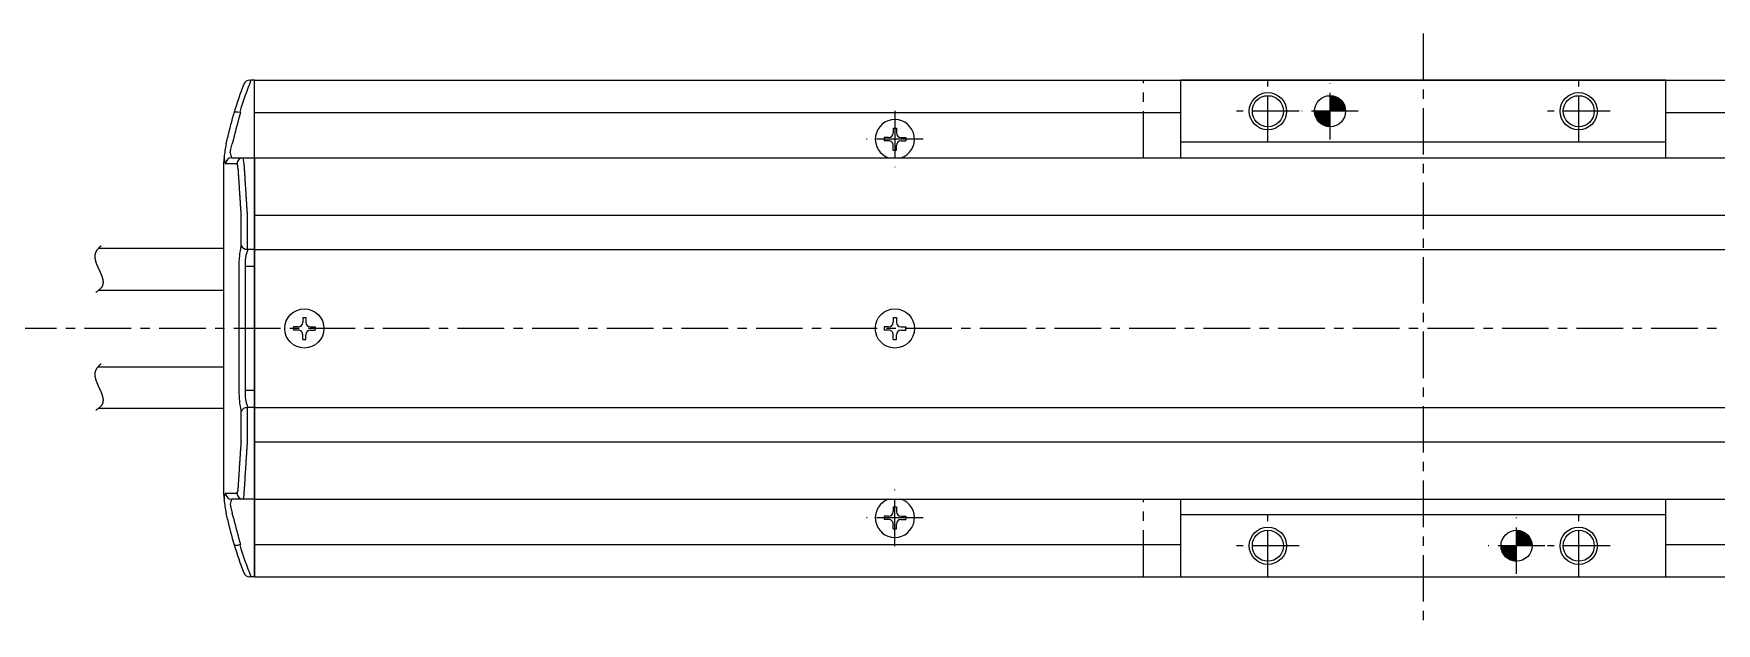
# Model space of a CAD drawing. Extents: x -211 to 603, y 103 to 503.
# Drawn here: x -73.1 to 197.6, y 408.1 to 503.1 of the extents above; entities that cross this region are included whole.
import ezdxf

# ---------------------------------------------------------------- set-up
doc = ezdxf.new("R2010")
doc.units = 0
for name, pattern in [('CENTER', [12, 7.5, -1.5, 1.5, -1.5]), ('CONTINOUS', [0]), ('PHANTOM', [15, 7.5, -1.5, 1.5, -1.5, 1.5, -1.5])]:
    doc.linetypes.add(name, pattern=pattern)
doc.layers.get('0').update_dxf_attribs({"linetype": 'CONTINUOUS'})
doc.layers.add('CENTER', color=1, linetype='CENTER')

# ---------------------------------------------------------------- blocks, each defined once
blk = doc.blocks.new('*X8')
at = {"color": 0, "linetype": 'CONTINOUS'}
for p, q in [((135.44, 493.03), (135.56, 493.15)), ((135.44, 493.12), (135.47, 493.15)), ((135.44, 492.94), (135.64, 493.14)), ((135.44, 492.85), (135.72, 493.13)), ((135.44, 492.76), (135.8, 493.12)), ((135.44, 492.67), (135.88, 493.11)), ((135.44, 492.59), (135.95, 493.1)), ((135.44, 492.5), (136.03, 493.08)), ((135.44, 492.41), (136.1, 493.06)), ((135.44, 492.32), (136.17, 493.04)), ((135.44, 492.23), (136.23, 493.02)), ((135.44, 492.14), (136.3, 493)), ((135.44, 492.05), (136.37, 492.97)), ((135.44, 491.96), (136.43, 492.95)), ((135.44, 491.87), (136.49, 492.92)), ((135.44, 491.78), (136.55, 492.89)), ((135.44, 491.69), (136.61, 492.86)), ((135.44, 491.6), (136.67, 492.83)), ((135.44, 491.51), (136.72, 492.79)), ((135.44, 491.42), (136.78, 492.76)), ((135.44, 491.33), (136.83, 492.73)), ((135.44, 491.24), (136.89, 492.69)), ((135.44, 491.15), (136.94, 492.65)), ((132.94, 490.54), (133.06, 490.65)), ((132.94, 490.62), (132.97, 490.65)), ((132.95, 490.45), (133.15, 490.65)), ((132.96, 490.37), (133.24, 490.65)), ((132.97, 490.29), (133.33, 490.65)), ((132.98, 490.21), (133.42, 490.65)), ((132.99, 490.14), (133.51, 490.65)), ((133.01, 490.07), (133.59, 490.65)), ((133.03, 489.99), (133.68, 490.65)), ((133.05, 489.92), (133.77, 490.65)), ((133.07, 489.86), (133.86, 490.65)), ((133.09, 489.79), (133.95, 490.65)), ((133.12, 489.73), (134.04, 490.65)), ((133.14, 489.66), (134.13, 490.65)), ((133.17, 489.6), (134.22, 490.65)), ((133.2, 489.54), (134.31, 490.65)), ((133.23, 489.48), (134.4, 490.65)), ((133.26, 489.42), (134.49, 490.65)), ((133.3, 489.37), (134.58, 490.65)), ((133.33, 489.31), (134.67, 490.65)), ((133.37, 489.26), (134.76, 490.65)), ((133.4, 489.2), (134.85, 490.65)), ((133.44, 489.15), (134.94, 490.65)), ((133.48, 489.1), (135.03, 490.65)), ((133.52, 489.05), (135.12, 490.65)), ((133.56, 489), (135.2, 490.65)), ((133.6, 488.96), (135.29, 490.65)), ((133.65, 488.91), (135.38, 490.65)), ((133.69, 488.87), (135.44, 490.62)), ((133.74, 488.82), (135.44, 490.53)), ((133.78, 488.78), (135.44, 490.44)), ((133.83, 488.74), (135.44, 490.35)), ((133.88, 488.7), (135.44, 490.26)), ((133.93, 488.66), (135.44, 490.17)), ((133.98, 488.62), (135.44, 490.08)), ((134.03, 488.58), (135.44, 489.99)), ((135.44, 491.06), (136.99, 492.61)), ((135.44, 490.98), (137.04, 492.57)), ((135.44, 490.89), (137.09, 492.53)), ((135.44, 490.8), (137.13, 492.49)), ((135.44, 490.71), (137.18, 492.45)), ((135.47, 490.65), (137.23, 492.4)), ((135.56, 490.65), (137.27, 492.36)), ((135.65, 490.65), (137.31, 492.31)), ((135.74, 490.65), (137.35, 492.26)), ((135.83, 490.65), (137.39, 492.21)), ((135.92, 490.65), (137.43, 492.16)), ((136.01, 490.65), (137.47, 492.11)), ((136.1, 490.65), (137.51, 492.06)), ((136.19, 490.65), (137.54, 492)), ((136.28, 490.65), (137.58, 491.95)), ((136.37, 490.65), (137.61, 491.89)), ((136.46, 490.65), (137.64, 491.83)), ((136.55, 490.65), (137.67, 491.78)), ((136.64, 490.65), (137.7, 491.72)), ((136.73, 490.65), (137.73, 491.65)), ((136.81, 490.65), (137.76, 491.59)), ((136.9, 490.65), (137.78, 491.53)), ((136.99, 490.65), (137.81, 491.46)), ((137.08, 490.65), (137.83, 491.39)), ((137.17, 490.65), (137.85, 491.32)), ((137.26, 490.65), (137.87, 491.25)), ((137.35, 490.65), (137.88, 491.18)), ((137.44, 490.65), (137.9, 491.11)), ((137.53, 490.65), (137.91, 491.03)), ((137.62, 490.65), (137.92, 490.95)), ((137.71, 490.65), (137.93, 490.87)), ((137.8, 490.65), (137.94, 490.79)), ((137.89, 490.65), (137.94, 490.7)), ((134.09, 488.55), (135.44, 489.9)), ((134.14, 488.51), (135.44, 489.81)), ((134.2, 488.48), (135.44, 489.72)), ((134.26, 488.45), (135.44, 489.63)), ((134.31, 488.42), (135.44, 489.54)), ((134.37, 488.39), (135.44, 489.45)), ((134.44, 488.36), (135.44, 489.37)), ((134.5, 488.33), (135.44, 489.28)), ((134.56, 488.31), (135.44, 489.19)), ((134.63, 488.28), (135.44, 489.1)), ((134.7, 488.26), (135.44, 489.01)), ((134.77, 488.24), (135.44, 488.92)), ((134.84, 488.22), (135.44, 488.83)), ((134.91, 488.21), (135.44, 488.74)), ((134.98, 488.19), (135.44, 488.65)), ((135.06, 488.18), (135.44, 488.56)), ((135.14, 488.17), (135.44, 488.47)), ((135.22, 488.16), (135.44, 488.38)), ((135.3, 488.15), (135.44, 488.29)), ((135.39, 488.15), (135.44, 488.2))]:
    blk.add_line(p, q, dxfattribs=at)
blk = doc.blocks.new('*X9')
at = {"color": 0, "linetype": 'CONTINOUS'}
for p, q in [((165.44, 423.04), (165.55, 423.15)), ((165.44, 423.13), (165.47, 423.15)), ((165.44, 422.95), (165.64, 423.14)), ((165.44, 422.86), (165.72, 423.13)), ((165.44, 422.77), (165.8, 423.12)), ((165.44, 422.68), (165.87, 423.11)), ((165.44, 422.59), (165.95, 423.1)), ((165.44, 422.5), (166.02, 423.08)), ((165.44, 422.41), (166.09, 423.06)), ((165.44, 422.32), (166.16, 423.04)), ((165.44, 422.23), (166.23, 423.02)), ((165.44, 422.14), (166.3, 423)), ((165.44, 422.05), (166.36, 422.97)), ((165.44, 421.96), (166.43, 422.95)), ((165.44, 421.87), (166.49, 422.92)), ((165.44, 421.78), (166.55, 422.89)), ((165.44, 421.69), (166.61, 422.86)), ((165.44, 421.6), (166.67, 422.83)), ((165.44, 421.52), (166.72, 422.8)), ((165.44, 421.43), (166.78, 422.76)), ((165.44, 421.34), (166.83, 422.73)), ((165.44, 421.25), (166.89, 422.69)), ((165.44, 421.16), (166.94, 422.65)), ((165.44, 421.07), (166.99, 422.61)), ((165.44, 420.98), (167.04, 422.57)), ((165.44, 420.89), (167.09, 422.53)), ((165.44, 420.8), (167.13, 422.49)), ((165.44, 420.71), (167.18, 422.45)), ((165.47, 420.65), (167.22, 422.4)), ((165.56, 420.65), (167.27, 422.36)), ((165.65, 420.65), (167.31, 422.31)), ((165.74, 420.65), (167.35, 422.26)), ((162.94, 420.54), (163.05, 420.65)), ((162.94, 420.63), (162.97, 420.65)), ((162.95, 420.45), (163.14, 420.65)), ((162.96, 420.37), (163.23, 420.65)), ((162.97, 420.29), (163.32, 420.65)), ((162.98, 420.22), (163.41, 420.65)), ((162.99, 420.14), (163.5, 420.65)), ((163.01, 420.07), (163.59, 420.65)), ((163.03, 420), (163.68, 420.65)), ((163.05, 419.93), (163.77, 420.65)), ((163.07, 419.86), (163.86, 420.65)), ((163.09, 419.79), (163.95, 420.65)), ((163.12, 419.73), (164.04, 420.65)), ((163.14, 419.66), (164.13, 420.65)), ((163.17, 419.6), (164.22, 420.65)), ((163.2, 419.54), (164.31, 420.65)), ((163.23, 419.48), (164.4, 420.65)), ((163.26, 419.42), (164.49, 420.65)), ((163.29, 419.37), (164.58, 420.65)), ((163.33, 419.31), (164.66, 420.65)), ((163.36, 419.26), (164.75, 420.65)), ((163.4, 419.21), (164.84, 420.65)), ((163.44, 419.15), (164.93, 420.65)), ((163.48, 419.1), (165.02, 420.65)), ((163.52, 419.05), (165.11, 420.65)), ((163.56, 419.01), (165.2, 420.65)), ((163.6, 418.96), (165.29, 420.65)), ((163.64, 418.91), (165.38, 420.65)), ((163.69, 418.87), (165.44, 420.62)), ((163.73, 418.82), (165.44, 420.53)), ((163.78, 418.78), (165.44, 420.44)), ((163.83, 418.74), (165.44, 420.35)), ((163.88, 418.7), (165.44, 420.26)), ((163.93, 418.66), (165.44, 420.17)), ((163.98, 418.62), (165.44, 420.08)), ((164.03, 418.58), (165.44, 419.99)), ((164.09, 418.55), (165.44, 419.91)), ((164.14, 418.51), (165.44, 419.82)), ((164.2, 418.48), (165.44, 419.73)), ((164.25, 418.45), (165.44, 419.64)), ((164.31, 418.42), (165.44, 419.55)), ((165.83, 420.65), (167.39, 422.21)), ((165.92, 420.65), (167.43, 422.16)), ((166.01, 420.65), (167.47, 422.11)), ((166.1, 420.65), (167.51, 422.06)), ((166.19, 420.65), (167.54, 422.01)), ((166.27, 420.65), (167.58, 421.95)), ((166.36, 420.65), (167.61, 421.89)), ((166.45, 420.65), (167.64, 421.84)), ((166.54, 420.65), (167.67, 421.78)), ((166.63, 420.65), (167.7, 421.72)), ((166.72, 420.65), (167.73, 421.66)), ((166.81, 420.65), (167.76, 421.59)), ((166.9, 420.65), (167.78, 421.53)), ((166.99, 420.65), (167.81, 421.46)), ((167.08, 420.65), (167.83, 421.4)), ((167.17, 420.65), (167.85, 421.33)), ((167.26, 420.65), (167.87, 421.26)), ((167.35, 420.65), (167.88, 421.18)), ((167.44, 420.65), (167.9, 421.11)), ((167.53, 420.65), (167.91, 421.03)), ((167.62, 420.65), (167.92, 420.96)), ((167.71, 420.65), (167.93, 420.87)), ((167.8, 420.65), (167.94, 420.79)), ((167.88, 420.65), (167.94, 420.71)), ((164.37, 418.39), (165.44, 419.46)), ((164.43, 418.36), (165.44, 419.37)), ((164.5, 418.33), (165.44, 419.28)), ((164.56, 418.31), (165.44, 419.19)), ((164.63, 418.29), (165.44, 419.1)), ((164.69, 418.26), (165.44, 419.01)), ((164.76, 418.24), (165.44, 418.92)), ((164.83, 418.22), (165.44, 418.83)), ((164.91, 418.21), (165.44, 418.74)), ((164.98, 418.19), (165.44, 418.65)), ((165.06, 418.18), (165.44, 418.56)), ((165.14, 418.17), (165.44, 418.47)), ((165.22, 418.16), (165.44, 418.38)), ((165.3, 418.15), (165.44, 418.3)), ((165.39, 418.15), (165.44, 418.21))]:
    blk.add_line(p, q, dxfattribs=at)

msp = doc.modelspace()

# ---------------------------------------------------------------- linework, layer by layer
at = {"color": 7, "linetype": 'CONTINOUS'}
for p, q in [((-38.34, 495.65), (-38.14, 495.65)), ((-37.56, 495.65), (-38.14, 495.65)), ((-37.56, 483.15), (-37.56, 495.65)), ((-37.56, 495.65), (588.44, 495.65)), ((-37.56, 415.65), (-37.56, 495.65)), ((189.44, 495.65), (111.44, 495.65)), ((111.44, 483.15), (111.44, 495.65)), ((189.44, 483.15), (189.44, 495.65)), ((-39.95, 490.47), (-39.8, 490.45)), ((-37.56, 490.45), (111.44, 490.45)), ((189.44, 490.45), (588.44, 490.45)), ((65.19, 487.9), (65.19, 487.15)), ((65.19, 487.9), (65.69, 487.9)), ((65.69, 487.9), (65.69, 487.15)), ((-42.14, 485.37), (-41.92, 486.37)), ((-40.95, 486.15), (-41.16, 485.42)), ((63.69, 486.4), (63.69, 485.9)), ((64.44, 486.4), (63.69, 486.4)), ((64.44, 485.9), (63.69, 485.9)), ((65.19, 484.4), (65.19, 485.15)), ((65.69, 484.4), (65.69, 485.15)), ((66.44, 486.4), (67.19, 486.4)), ((66.44, 485.9), (67.19, 485.9)), ((67.19, 486.4), (67.19, 485.9)), ((189.44, 485.65), (111.44, 485.65)), ((-42.46, 483.26), (-42.46, 483.28)), ((-40.39, 482.15), (-42.23, 482.15)), ((-41.23, 483.15), (-37.56, 483.15)), ((-37.56, 483.15), (-37.56, 428.15)), ((-37.56, 483.15), (588.44, 483.15)), ((-37.56, 483.15), (111.44, 483.15)), ((65.19, 484.4), (65.69, 484.4)), ((189.44, 483.15), (588.44, 483.15)), ((-42.56, 481.3), (-42.56, 430)), ((-39.73, 468.99), (-39.73, 473.72)), ((-38.74, 473.9), (-38.75, 473.9)), ((-38.75, 473.9), (-38.75, 468.4)), ((-37.56, 473.92), (588.44, 473.92)), ((-42.56, 468.55), (-62.68, 468.55)), ((-38.75, 468.4), (-38.64, 468.4)), ((-37.56, 468.4), (-38.64, 468.4)), ((-37.56, 468.38), (588.44, 468.38)), ((-40.06, 445.65), (-40.06, 465.65)), ((-39.07, 465.65), (-39.07, 445.65)), ((-37.56, 465.65), (-39.07, 465.65)), ((-42.56, 461.75), (-62.7, 461.75)), ((-31.31, 455.9), (-31.31, 455.4)), ((-30.56, 455.9), (-31.31, 455.9)), ((-30.56, 455.4), (-31.31, 455.4)), ((-29.81, 457.4), (-29.81, 456.65)), ((-29.81, 457.4), (-29.31, 457.4)), ((-29.31, 457.4), (-29.31, 456.65)), ((-28.56, 455.9), (-27.81, 455.9)), ((-28.56, 455.4), (-27.81, 455.4)), ((-27.81, 455.9), (-27.81, 455.4)), ((63.69, 455.9), (63.69, 455.4)), ((64.44, 455.9), (63.69, 455.9)), ((64.44, 455.4), (63.69, 455.4)), ((65.19, 457.4), (65.19, 456.65)), ((65.19, 457.4), (65.69, 457.4)), ((65.69, 457.4), (65.69, 456.65)), ((66.44, 455.9), (67.19, 455.9)), ((66.44, 455.4), (67.19, 455.4)), ((67.19, 455.9), (67.19, 455.4)), ((-29.81, 453.9), (-29.81, 454.65)), ((-29.81, 453.9), (-29.31, 453.9)), ((-29.31, 453.9), (-29.31, 454.65)), ((65.19, 453.9), (65.19, 454.65)), ((65.19, 453.9), (65.69, 453.9)), ((65.69, 453.9), (65.69, 454.65)), ((-62.73, 449.5), (-42.56, 449.5)), ((-37.56, 445.65), (-39.07, 445.65)), ((-62.64, 442.8), (-42.56, 442.8)), ((-39.73, 437.57), (-39.73, 442.31)), ((-38.64, 442.9), (-38.75, 442.89)), ((-38.75, 442.89), (-38.75, 437.4)), ((-37.56, 442.9), (-38.64, 442.9)), ((-37.56, 442.92), (588.44, 442.92)), ((-38.75, 437.4), (-38.74, 437.4)), ((-37.56, 437.38), (588.44, 437.38)), ((-42.46, 428.02), (-42.46, 428.03)), ((-42.23, 429.15), (-40.39, 429.15)), ((-37.56, 428.15), (-41.23, 428.15)), ((-37.56, 428.15), (588.44, 428.15)), ((-37.56, 428.15), (-37.56, 415.65)), ((-37.56, 428.15), (111.44, 428.15)), ((111.44, 415.65), (111.44, 428.15)), ((189.44, 428.15), (588.44, 428.15)), ((189.44, 415.65), (189.44, 428.15)), ((-41.92, 424.93), (-42.14, 425.92)), ((-40.95, 425.15), (-41.16, 425.88)), ((63.69, 425.4), (63.69, 424.9)), ((64.44, 425.4), (63.69, 425.4)), ((65.19, 426.9), (65.19, 426.15)), ((65.19, 426.9), (65.69, 426.9)), ((65.69, 426.9), (65.69, 426.15)), ((66.44, 425.4), (67.19, 425.4)), ((67.19, 425.4), (67.19, 424.9)), ((189.44, 425.65), (111.44, 425.65)), ((64.44, 424.9), (63.69, 424.9)), ((65.19, 423.4), (65.19, 424.15)), ((65.19, 423.4), (65.69, 423.4)), ((65.69, 423.4), (65.69, 424.15)), ((66.44, 424.9), (67.19, 424.9)), ((-39.95, 420.83), (-39.8, 420.84)), ((-37.56, 420.85), (111.44, 420.85)), ((189.44, 420.85), (588.44, 420.85)), ((-38.14, 415.65), (-38.34, 415.65)), ((-37.56, 415.65), (-38.14, 415.65)), ((-37.56, 415.65), (588.44, 415.65)), ((111.44, 415.65), (189.44, 415.65))]:
    msp.add_line(p, q, dxfattribs=at)
at = {"color": 3, "linetype": 'PHANTOM'}
for p, q in [((105.44, 483.15), (105.44, 495.65)), ((105.44, 415.65), (105.44, 428.15))]:
    msp.add_line(p, q, dxfattribs=at)
at = {"color": 7, "linetype": 'CONTINOUS'}
for points in [[(-40.84, 490.47), (-40.84, 490.48), (-40.83, 490.5), (-40.72, 490.55), (-40.52, 490.56), (-40.26, 490.54), (-39.95, 490.47)], [(-41.46, 483.95), (-41.37, 484.51), (-41.16, 485.42)], [(-41.46, 427.34), (-41.37, 426.79), (-41.16, 425.88)], [(-40.84, 420.82), (-40.84, 420.82), (-40.83, 420.8), (-40.72, 420.75), (-40.52, 420.73), (-40.26, 420.76), (-39.95, 420.83)]]:
    msp.add_lwpolyline(points, dxfattribs=at)
for points in [[(-39.25, 481.83, 0), (-39.25, 481.77, 0), (-39.24, 481.71, 0), (-39.24, 481.65, 0), (-39.24, 481.58, 0), (-39.23, 481.52, 0), (-39.23, 481.46, 0), (-39.22, 481.4, 0), (-39.22, 481.34, 0), (-39.22, 481.27, 0), (-39.21, 481.21, 0), (-39.21, 481.15, 0), (-39.2, 481.09, 0), (-39.2, 481.03, 0), (-39.2, 480.96, 0), (-39.19, 480.9, 0), (-39.19, 480.84, 0), (-39.19, 480.78, 0), (-39.18, 480.72, 0), (-39.18, 480.65, 0), (-39.17, 480.59, 0), (-39.17, 480.53, 0), (-39.17, 480.47, 0), (-39.16, 480.4, 0), (-39.16, 480.34, 0), (-39.15, 480.28, 0), (-39.15, 480.22, 0), (-39.15, 480.16, 0), (-39.14, 480.1, 0), (-39.14, 480.03, 0), (-39.13, 479.97, 0), (-39.13, 479.91, 0), (-39.13, 479.85, 0), (-39.12, 479.79, 0), (-39.12, 479.72, 0), (-39.12, 479.66, 0), (-39.11, 479.6, 0), (-39.11, 479.54, 0), (-39.1, 479.48, 0), (-39.1, 479.41, 0), (-39.1, 479.35, 0), (-39.09, 479.29, 0), (-39.09, 479.23, 0), (-39.08, 479.17, 0), (-39.08, 479.1, 0), (-39.08, 479.04, 0), (-39.07, 478.98, 0), (-39.07, 478.92, 0), (-39.06, 478.85, 0), (-39.06, 478.79, 0), (-39.06, 478.73, 0), (-39.05, 478.67, 0), (-39.05, 478.61, 0), (-39.04, 478.54, 0), (-39.04, 478.48, 0), (-39.04, 478.42, 0), (-39.03, 478.36, 0), (-39.03, 478.3, 0), (-39.02, 478.24, 0), (-39.02, 478.17, 0), (-39.02, 478.11, 0), (-39.01, 478.05, 0), (-39.01, 477.99, 0), (-39, 477.93, 0), (-39, 477.86, 0), (-39, 477.8, 0), (-38.99, 477.74, 0), (-38.99, 477.68, 0), (-38.98, 477.62, 0), (-38.98, 477.55, 0), (-38.98, 477.49, 0), (-38.97, 477.43, 0), (-38.97, 477.37, 0), (-38.96, 477.31, 0), (-38.96, 477.24, 0), (-38.96, 477.18, 0), (-38.95, 477.12, 0), (-38.95, 477.06, 0), (-38.94, 477, 0), (-38.94, 476.93, 0), (-38.94, 476.87, 0), (-38.93, 476.81, 0), (-38.93, 476.75, 0), (-38.92, 476.68, 0), (-38.92, 476.62, 0), (-38.92, 476.56, 0), (-38.91, 476.5, 0), (-38.91, 476.44, 0), (-38.9, 476.38, 0), (-38.9, 476.31, 0), (-38.9, 476.25, 0), (-38.89, 476.19, 0), (-38.89, 476.13, 0), (-38.88, 476.07, 0), (-38.88, 476, 0), (-38.88, 475.94, 0), (-38.87, 475.88, 0), (-38.87, 475.82, 0), (-38.86, 475.76, 0), (-38.86, 475.69, 0), (-38.85, 475.63, 0), (-38.85, 475.57, 0), (-38.85, 475.51, 0), (-38.84, 475.45, 0), (-38.84, 475.38, 0), (-38.83, 475.32, 0), (-38.83, 475.26, 0), (-38.83, 475.2, 0), (-38.82, 475.14, 0), (-38.82, 475.07, 0), (-38.81, 475.01, 0), (-38.81, 474.95, 0), (-38.81, 474.89, 0), (-38.8, 474.83, 0), (-38.8, 474.76, 0), (-38.79, 474.7, 0), (-38.79, 474.64, 0), (-38.78, 474.58, 0), (-38.78, 474.52, 0), (-38.78, 474.46, 0), (-38.77, 474.39, 0), (-38.77, 474.33, 0), (-38.76, 474.27, 0), (-38.76, 474.21, 0), (-38.76, 474.15, 0), (-38.75, 474.08, 0), (-38.75, 474.02, 0), (-38.74, 473.96, 0), (-38.74, 473.9, 0)], [(-40.24, 481.49, 0), (-40.23, 481.43, 0), (-40.23, 481.37, 0), (-40.23, 481.31, 0), (-40.22, 481.25, 0), (-40.22, 481.19, 0), (-40.21, 481.13, 0), (-40.21, 481.06, 0), (-40.21, 481, 0), (-40.2, 480.94, 0), (-40.2, 480.88, 0), (-40.2, 480.82, 0), (-40.19, 480.76, 0), (-40.19, 480.7, 0), (-40.18, 480.64, 0), (-40.18, 480.58, 0), (-40.18, 480.52, 0), (-40.17, 480.46, 0), (-40.17, 480.4, 0), (-40.16, 480.34, 0), (-40.16, 480.27, 0), (-40.16, 480.21, 0), (-40.15, 480.15, 0), (-40.15, 480.09, 0), (-40.15, 480.03, 0), (-40.14, 479.97, 0), (-40.14, 479.91, 0), (-40.13, 479.85, 0), (-40.13, 479.79, 0), (-40.13, 479.73, 0), (-40.12, 479.67, 0), (-40.12, 479.61, 0), (-40.11, 479.55, 0), (-40.11, 479.49, 0), (-40.11, 479.42, 0), (-40.1, 479.36, 0), (-40.1, 479.3, 0), (-40.1, 479.24, 0), (-40.09, 479.18, 0), (-40.09, 479.12, 0), (-40.08, 479.06, 0), (-40.08, 479, 0), (-40.08, 478.94, 0), (-40.07, 478.88, 0), (-40.07, 478.82, 0), (-40.06, 478.76, 0), (-40.06, 478.7, 0), (-40.06, 478.64, 0), (-40.05, 478.57, 0), (-40.05, 478.51, 0), (-40.05, 478.45, 0), (-40.04, 478.39, 0), (-40.04, 478.33, 0), (-40.03, 478.27, 0), (-40.03, 478.21, 0), (-40.03, 478.15, 0), (-40.02, 478.09, 0), (-40.02, 478.03, 0), (-40.01, 477.97, 0), (-40.01, 477.91, 0), (-40.01, 477.85, 0), (-40, 477.79, 0), (-40, 477.73, 0), (-39.99, 477.66, 0), (-39.99, 477.6, 0), (-39.99, 477.54, 0), (-39.98, 477.48, 0), (-39.98, 477.42, 0), (-39.97, 477.36, 0), (-39.97, 477.3, 0), (-39.97, 477.24, 0), (-39.96, 477.18, 0), (-39.96, 477.12, 0), (-39.95, 477.06, 0), (-39.95, 477, 0), (-39.95, 476.94, 0), (-39.94, 476.88, 0), (-39.94, 476.81, 0), (-39.93, 476.75, 0), (-39.93, 476.69, 0), (-39.93, 476.63, 0), (-39.92, 476.57, 0), (-39.92, 476.51, 0), (-39.92, 476.45, 0), (-39.91, 476.39, 0), (-39.91, 476.33, 0), (-39.9, 476.27, 0), (-39.9, 476.21, 0), (-39.9, 476.15, 0), (-39.89, 476.09, 0), (-39.89, 476.03, 0), (-39.88, 475.97, 0), (-39.88, 475.9, 0), (-39.88, 475.84, 0), (-39.87, 475.78, 0), (-39.87, 475.72, 0), (-39.86, 475.66, 0), (-39.86, 475.6, 0), (-39.86, 475.54, 0), (-39.85, 475.48, 0), (-39.85, 475.42, 0), (-39.84, 475.36, 0), (-39.84, 475.3, 0), (-39.83, 475.24, 0), (-39.83, 475.18, 0), (-39.83, 475.12, 0), (-39.82, 475.06, 0), (-39.82, 475, 0), (-39.81, 474.93, 0), (-39.81, 474.87, 0), (-39.81, 474.81, 0), (-39.8, 474.75, 0), (-39.8, 474.69, 0), (-39.79, 474.63, 0), (-39.79, 474.57, 0), (-39.79, 474.51, 0), (-39.78, 474.45, 0), (-39.78, 474.39, 0), (-39.77, 474.33, 0), (-39.77, 474.27, 0), (-39.77, 474.21, 0), (-39.76, 474.15, 0), (-39.76, 474.09, 0), (-39.75, 474.02, 0), (-39.75, 473.96, 0), (-39.75, 473.9, 0), (-39.74, 473.84, 0), (-39.74, 473.78, 0), (-39.73, 473.72, 0)], [(-39.73, 437.57, 0), (-39.74, 437.51, 0), (-39.74, 437.45, 0), (-39.75, 437.39, 0), (-39.75, 437.33, 0), (-39.75, 437.27, 0), (-39.76, 437.21, 0), (-39.76, 437.15, 0), (-39.77, 437.09, 0), (-39.77, 437.03, 0), (-39.77, 436.97, 0), (-39.78, 436.91, 0), (-39.78, 436.85, 0), (-39.79, 436.79, 0), (-39.79, 436.73, 0), (-39.79, 436.66, 0), (-39.8, 436.61, 0), (-39.8, 436.54, 0), (-39.81, 436.48, 0), (-39.81, 436.42, 0), (-39.81, 436.36, 0), (-39.82, 436.3, 0), (-39.82, 436.24, 0), (-39.83, 436.18, 0), (-39.83, 436.12, 0), (-39.83, 436.06, 0), (-39.84, 436, 0), (-39.84, 435.94, 0), (-39.85, 435.88, 0), (-39.85, 435.82, 0), (-39.86, 435.76, 0), (-39.86, 435.69, 0), (-39.86, 435.63, 0), (-39.87, 435.57, 0), (-39.87, 435.51, 0), (-39.88, 435.45, 0), (-39.88, 435.39, 0), (-39.88, 435.33, 0), (-39.89, 435.27, 0), (-39.89, 435.21, 0), (-39.9, 435.15, 0), (-39.9, 435.09, 0), (-39.9, 435.03, 0), (-39.91, 434.97, 0), (-39.91, 434.91, 0), (-39.92, 434.85, 0), (-39.92, 434.79, 0), (-39.92, 434.73, 0), (-39.93, 434.66, 0), (-39.93, 434.6, 0), (-39.93, 434.54, 0), (-39.94, 434.48, 0), (-39.94, 434.42, 0), (-39.95, 434.36, 0), (-39.95, 434.3, 0), (-39.95, 434.24, 0), (-39.96, 434.18, 0), (-39.96, 434.12, 0), (-39.97, 434.06, 0), (-39.97, 434, 0), (-39.97, 433.94, 0), (-39.98, 433.88, 0), (-39.98, 433.81, 0), (-39.99, 433.75, 0), (-39.99, 433.69, 0), (-39.99, 433.63, 0), (-40, 433.57, 0), (-40, 433.51, 0), (-40.01, 433.45, 0), (-40.01, 433.39, 0), (-40.01, 433.33, 0), (-40.02, 433.27, 0), (-40.02, 433.21, 0), (-40.03, 433.15, 0), (-40.03, 433.09, 0), (-40.03, 433.02, 0), (-40.04, 432.96, 0), (-40.04, 432.9, 0), (-40.05, 432.84, 0), (-40.05, 432.78, 0), (-40.05, 432.72, 0), (-40.06, 432.66, 0), (-40.06, 432.6, 0), (-40.06, 432.54, 0), (-40.07, 432.48, 0), (-40.07, 432.42, 0), (-40.08, 432.36, 0), (-40.08, 432.3, 0), (-40.08, 432.24, 0), (-40.09, 432.18, 0), (-40.09, 432.12, 0), (-40.1, 432.05, 0), (-40.1, 431.99, 0), (-40.1, 431.93, 0), (-40.11, 431.87, 0), (-40.11, 431.81, 0), (-40.11, 431.75, 0), (-40.12, 431.69, 0), (-40.12, 431.63, 0), (-40.13, 431.57, 0), (-40.13, 431.51, 0), (-40.13, 431.45, 0), (-40.14, 431.39, 0), (-40.14, 431.32, 0), (-40.15, 431.26, 0), (-40.15, 431.2, 0), (-40.15, 431.14, 0), (-40.16, 431.08, 0), (-40.16, 431.02, 0), (-40.16, 430.96, 0), (-40.17, 430.9, 0), (-40.17, 430.84, 0), (-40.18, 430.78, 0), (-40.18, 430.72, 0), (-40.18, 430.66, 0), (-40.19, 430.6, 0), (-40.19, 430.54, 0), (-40.2, 430.48, 0), (-40.2, 430.41, 0), (-40.2, 430.35, 0), (-40.21, 430.29, 0), (-40.21, 430.23, 0), (-40.21, 430.17, 0), (-40.22, 430.11, 0), (-40.22, 430.05, 0), (-40.23, 429.99, 0), (-40.23, 429.93, 0), (-40.23, 429.87, 0), (-40.24, 429.81, 0)], [(-38.74, 437.4, 0), (-38.74, 437.34, 0), (-38.75, 437.27, 0), (-38.75, 437.21, 0), (-38.76, 437.15, 0), (-38.76, 437.09, 0), (-38.76, 437.03, 0), (-38.77, 436.96, 0), (-38.77, 436.9, 0), (-38.78, 436.84, 0), (-38.78, 436.78, 0), (-38.78, 436.72, 0), (-38.79, 436.66, 0), (-38.79, 436.59, 0), (-38.8, 436.53, 0), (-38.8, 436.47, 0), (-38.81, 436.41, 0), (-38.81, 436.35, 0), (-38.81, 436.28, 0), (-38.82, 436.22, 0), (-38.82, 436.16, 0), (-38.83, 436.1, 0), (-38.83, 436.04, 0), (-38.83, 435.97, 0), (-38.84, 435.91, 0), (-38.84, 435.85, 0), (-38.85, 435.79, 0), (-38.85, 435.73, 0), (-38.85, 435.67, 0), (-38.86, 435.6, 0), (-38.86, 435.54, 0), (-38.87, 435.48, 0), (-38.87, 435.42, 0), (-38.88, 435.36, 0), (-38.88, 435.29, 0), (-38.88, 435.23, 0), (-38.89, 435.17, 0), (-38.89, 435.11, 0), (-38.9, 435.05, 0), (-38.9, 434.98, 0), (-38.9, 434.92, 0), (-38.91, 434.86, 0), (-38.91, 434.8, 0), (-38.92, 434.74, 0), (-38.92, 434.67, 0), (-38.92, 434.61, 0), (-38.93, 434.55, 0), (-38.93, 434.49, 0), (-38.94, 434.43, 0), (-38.94, 434.36, 0), (-38.94, 434.3, 0), (-38.95, 434.24, 0), (-38.95, 434.18, 0), (-38.96, 434.12, 0), (-38.96, 434.05, 0), (-38.96, 433.99, 0), (-38.97, 433.93, 0), (-38.97, 433.87, 0), (-38.98, 433.81, 0), (-38.98, 433.74, 0), (-38.98, 433.68, 0), (-38.99, 433.62, 0), (-38.99, 433.56, 0), (-39, 433.5, 0), (-39, 433.43, 0), (-39, 433.37, 0), (-39.01, 433.31, 0), (-39.01, 433.25, 0), (-39.02, 433.19, 0), (-39.02, 433.12, 0), (-39.02, 433.06, 0), (-39.03, 433, 0), (-39.03, 432.94, 0), (-39.04, 432.88, 0), (-39.04, 432.81, 0), (-39.04, 432.75, 0), (-39.05, 432.69, 0), (-39.05, 432.63, 0), (-39.06, 432.57, 0), (-39.06, 432.5, 0), (-39.06, 432.44, 0), (-39.07, 432.38, 0), (-39.07, 432.32, 0), (-39.08, 432.26, 0), (-39.08, 432.19, 0), (-39.08, 432.13, 0), (-39.09, 432.07, 0), (-39.09, 432.01, 0), (-39.1, 431.95, 0), (-39.1, 431.88, 0), (-39.1, 431.82, 0), (-39.11, 431.76, 0), (-39.11, 431.7, 0), (-39.12, 431.64, 0), (-39.12, 431.57, 0), (-39.12, 431.51, 0), (-39.13, 431.45, 0), (-39.13, 431.39, 0), (-39.13, 431.33, 0), (-39.14, 431.26, 0), (-39.14, 431.2, 0), (-39.15, 431.14, 0), (-39.15, 431.08, 0), (-39.15, 431.02, 0), (-39.16, 430.95, 0), (-39.16, 430.89, 0), (-39.17, 430.83, 0), (-39.17, 430.77, 0), (-39.17, 430.7, 0), (-39.18, 430.64, 0), (-39.18, 430.58, 0), (-39.19, 430.52, 0), (-39.19, 430.46, 0), (-39.19, 430.39, 0), (-39.2, 430.33, 0), (-39.2, 430.27, 0), (-39.2, 430.21, 0), (-39.21, 430.15, 0), (-39.21, 430.08, 0), (-39.22, 430.02, 0), (-39.22, 429.96, 0), (-39.22, 429.9, 0), (-39.23, 429.84, 0), (-39.23, 429.77, 0), (-39.24, 429.71, 0), (-39.24, 429.65, 0), (-39.24, 429.59, 0), (-39.25, 429.53, 0), (-39.25, 429.46, 0)]]:
    msp.add_polyline3d(points, dxfattribs=at)
at = {"color": 7}
for points in [[(-62.26, 468.96, 0), (-62.29, 468.93, 0), (-62.32, 468.9, 0), (-62.35, 468.87, 0), (-62.39, 468.84, 0), (-62.42, 468.81, 0), (-62.45, 468.78, 0), (-62.48, 468.75, 0), (-62.52, 468.72, 0), (-62.55, 468.69, 0), (-62.58, 468.65, 0), (-62.61, 468.62, 0), (-62.64, 468.59, 0), (-62.67, 468.56, 0), (-62.71, 468.52, 0), (-62.74, 468.49, 0), (-62.77, 468.45, 0), (-62.79, 468.42, 0), (-62.82, 468.39, 0), (-62.85, 468.35, 0), (-62.88, 468.32, 0), (-62.91, 468.28, 0), (-62.93, 468.25, 0), (-62.96, 468.21, 0), (-62.98, 468.18, 0), (-63, 468.14, 0), (-63.03, 468.1, 0), (-63.05, 468.07, 0), (-63.07, 468.03, 0), (-63.09, 467.99, 0), (-63.11, 467.95, 0), (-63.13, 467.92, 0), (-63.14, 467.88, 0), (-63.16, 467.84, 0), (-63.17, 467.8, 0), (-63.19, 467.76, 0), (-63.2, 467.72, 0), (-63.21, 467.68, 0), (-63.22, 467.64, 0), (-63.23, 467.6, 0), (-63.24, 467.56, 0), (-63.24, 467.52, 0), (-63.25, 467.48, 0), (-63.25, 467.44, 0), (-63.26, 467.4, 0), (-63.26, 467.36, 0), (-63.26, 467.32, 0), (-63.26, 467.28, 0), (-63.26, 467.24, 0), (-63.26, 467.19, 0), (-63.26, 467.15, 0), (-63.26, 467.11, 0), (-63.25, 467.07, 0), (-63.25, 467.02, 0), (-63.24, 466.98, 0), (-63.24, 466.94, 0), (-63.23, 466.89, 0), (-63.22, 466.85, 0), (-63.21, 466.81, 0), (-63.2, 466.76, 0), (-63.19, 466.72, 0), (-63.18, 466.68, 0), (-63.17, 466.63, 0), (-63.16, 466.59, 0), (-63.15, 466.54, 0), (-63.14, 466.5, 0), (-63.12, 466.45, 0), (-63.11, 466.41, 0), (-63.1, 466.36, 0), (-63.08, 466.32, 0), (-63.07, 466.27, 0), (-63.05, 466.23, 0), (-63.03, 466.18, 0), (-63.02, 466.14, 0), (-63, 466.09, 0), (-62.98, 466.05, 0), (-62.96, 466, 0), (-62.95, 465.95, 0), (-62.93, 465.91, 0), (-62.91, 465.86, 0), (-62.89, 465.82, 0), (-62.87, 465.77, 0), (-62.85, 465.73, 0), (-62.83, 465.68, 0), (-62.81, 465.63, 0), (-62.79, 465.59, 0), (-62.77, 465.54, 0), (-62.75, 465.5, 0), (-62.73, 465.45, 0), (-62.71, 465.4, 0), (-62.69, 465.36, 0), (-62.66, 465.31, 0), (-62.64, 465.26, 0), (-62.62, 465.22, 0), (-62.6, 465.17, 0), (-62.58, 465.13, 0), (-62.56, 465.08, 0), (-62.54, 465.04, 0), (-62.52, 464.99, 0), (-62.5, 464.94, 0), (-62.47, 464.9, 0), (-62.45, 464.85, 0), (-62.43, 464.81, 0), (-62.41, 464.76, 0), (-62.39, 464.71, 0), (-62.37, 464.67, 0), (-62.35, 464.62, 0), (-62.33, 464.58, 0), (-62.31, 464.53, 0), (-62.29, 464.49, 0), (-62.27, 464.44, 0), (-62.26, 464.39, 0), (-62.24, 464.35, 0), (-62.22, 464.31, 0), (-62.2, 464.26, 0), (-62.18, 464.22, 0), (-62.17, 464.17, 0), (-62.15, 464.13, 0), (-62.13, 464.08, 0), (-62.12, 464.04, 0), (-62.1, 463.99, 0), (-62.09, 463.95, 0), (-62.07, 463.9, 0), (-62.06, 463.86, 0), (-62.05, 463.82, 0), (-62.04, 463.77, 0), (-62.02, 463.73, 0), (-62.01, 463.69, 0), (-62, 463.64, 0), (-61.99, 463.6, 0), (-61.98, 463.56, 0), (-61.97, 463.52, 0), (-61.97, 463.48, 0), (-61.96, 463.43, 0), (-61.95, 463.39, 0), (-61.95, 463.35, 0), (-61.94, 463.31, 0), (-61.94, 463.27, 0), (-61.93, 463.22, 0), (-61.93, 463.19, 0), (-61.93, 463.14, 0), (-61.93, 463.1, 0), (-61.93, 463.06, 0), (-61.93, 463.02, 0), (-61.93, 462.98, 0), (-61.94, 462.94, 0), (-61.94, 462.9, 0), (-61.94, 462.87, 0), (-61.95, 462.83, 0), (-61.96, 462.79, 0), (-61.97, 462.75, 0), (-61.98, 462.71, 0), (-61.99, 462.68, 0), (-62, 462.64, 0), (-62.01, 462.6, 0), (-62.02, 462.56, 0), (-62.04, 462.53, 0), (-62.05, 462.49, 0), (-62.07, 462.46, 0), (-62.09, 462.42, 0), (-62.11, 462.39, 0), (-62.13, 462.35, 0), (-62.15, 462.32, 0), (-62.18, 462.28, 0), (-62.2, 462.25, 0), (-62.23, 462.21, 0), (-62.25, 462.18, 0), (-62.28, 462.15, 0), (-62.31, 462.12, 0), (-62.34, 462.08, 0), (-62.37, 462.05, 0), (-62.4, 462.02, 0), (-62.43, 461.99, 0), (-62.46, 461.96, 0), (-62.49, 461.93, 0), (-62.53, 461.9, 0), (-62.56, 461.87, 0), (-62.59, 461.84, 0), (-62.63, 461.81, 0), (-62.66, 461.78, 0), (-62.7, 461.75, 0), (-62.74, 461.72, 0), (-62.77, 461.69, 0), (-62.81, 461.66, 0), (-62.84, 461.64, 0), (-62.88, 461.61, 0), (-62.92, 461.58, 0), (-62.95, 461.56, 0), (-62.99, 461.53, 0), (-63.03, 461.51, 0), (-63.06, 461.48, 0), (-63.1, 461.45, 0)], [(-62.26, 449.96, 0), (-62.29, 449.93, 0), (-62.32, 449.9, 0), (-62.35, 449.87, 0), (-62.39, 449.84, 0), (-62.42, 449.81, 0), (-62.45, 449.78, 0), (-62.48, 449.75, 0), (-62.52, 449.72, 0), (-62.55, 449.69, 0), (-62.58, 449.65, 0), (-62.61, 449.62, 0), (-62.64, 449.59, 0), (-62.67, 449.56, 0), (-62.71, 449.52, 0), (-62.74, 449.49, 0), (-62.77, 449.45, 0), (-62.79, 449.42, 0), (-62.82, 449.39, 0), (-62.85, 449.35, 0), (-62.88, 449.32, 0), (-62.91, 449.28, 0), (-62.93, 449.25, 0), (-62.96, 449.21, 0), (-62.98, 449.18, 0), (-63, 449.14, 0), (-63.03, 449.1, 0), (-63.05, 449.07, 0), (-63.07, 449.03, 0), (-63.09, 448.99, 0), (-63.11, 448.95, 0), (-63.13, 448.92, 0), (-63.14, 448.88, 0), (-63.16, 448.84, 0), (-63.17, 448.8, 0), (-63.19, 448.76, 0), (-63.2, 448.72, 0), (-63.21, 448.68, 0), (-63.22, 448.64, 0), (-63.23, 448.6, 0), (-63.24, 448.56, 0), (-63.24, 448.52, 0), (-63.25, 448.48, 0), (-63.25, 448.44, 0), (-63.26, 448.4, 0), (-63.26, 448.36, 0), (-63.26, 448.32, 0), (-63.26, 448.28, 0), (-63.26, 448.24, 0), (-63.26, 448.19, 0), (-63.26, 448.15, 0), (-63.26, 448.11, 0), (-63.25, 448.07, 0), (-63.25, 448.02, 0), (-63.24, 447.98, 0), (-63.24, 447.94, 0), (-63.23, 447.89, 0), (-63.22, 447.85, 0), (-63.21, 447.81, 0), (-63.2, 447.76, 0), (-63.19, 447.72, 0), (-63.18, 447.68, 0), (-63.17, 447.63, 0), (-63.16, 447.59, 0), (-63.15, 447.54, 0), (-63.14, 447.5, 0), (-63.12, 447.45, 0), (-63.11, 447.41, 0), (-63.1, 447.36, 0), (-63.08, 447.32, 0), (-63.07, 447.27, 0), (-63.05, 447.23, 0), (-63.03, 447.18, 0), (-63.02, 447.14, 0), (-63, 447.09, 0), (-62.98, 447.05, 0), (-62.96, 447, 0), (-62.95, 446.95, 0), (-62.93, 446.91, 0), (-62.91, 446.86, 0), (-62.89, 446.82, 0), (-62.87, 446.77, 0), (-62.85, 446.73, 0), (-62.83, 446.68, 0), (-62.81, 446.63, 0), (-62.79, 446.59, 0), (-62.77, 446.54, 0), (-62.75, 446.5, 0), (-62.73, 446.45, 0), (-62.71, 446.4, 0), (-62.69, 446.36, 0), (-62.66, 446.31, 0), (-62.64, 446.26, 0), (-62.62, 446.22, 0), (-62.6, 446.17, 0), (-62.58, 446.13, 0), (-62.56, 446.08, 0), (-62.54, 446.04, 0), (-62.52, 445.99, 0), (-62.5, 445.94, 0), (-62.47, 445.9, 0), (-62.45, 445.85, 0), (-62.43, 445.81, 0), (-62.41, 445.76, 0), (-62.39, 445.71, 0), (-62.37, 445.67, 0), (-62.35, 445.62, 0), (-62.33, 445.58, 0), (-62.31, 445.53, 0), (-62.29, 445.49, 0), (-62.27, 445.44, 0), (-62.26, 445.39, 0), (-62.24, 445.35, 0), (-62.22, 445.31, 0), (-62.2, 445.26, 0), (-62.18, 445.22, 0), (-62.17, 445.17, 0), (-62.15, 445.13, 0), (-62.13, 445.08, 0), (-62.12, 445.04, 0), (-62.1, 444.99, 0), (-62.09, 444.95, 0), (-62.07, 444.9, 0), (-62.06, 444.86, 0), (-62.05, 444.82, 0), (-62.04, 444.77, 0), (-62.02, 444.73, 0), (-62.01, 444.69, 0), (-62, 444.64, 0), (-61.99, 444.6, 0), (-61.98, 444.56, 0), (-61.97, 444.52, 0), (-61.97, 444.47, 0), (-61.96, 444.43, 0), (-61.95, 444.39, 0), (-61.95, 444.35, 0), (-61.94, 444.31, 0), (-61.94, 444.27, 0), (-61.93, 444.23, 0), (-61.93, 444.19, 0), (-61.93, 444.14, 0), (-61.93, 444.1, 0), (-61.93, 444.06, 0), (-61.93, 444.02, 0), (-61.93, 443.98, 0), (-61.94, 443.94, 0), (-61.94, 443.9, 0), (-61.94, 443.87, 0), (-61.95, 443.83, 0), (-61.96, 443.79, 0), (-61.97, 443.75, 0), (-61.98, 443.71, 0), (-61.99, 443.68, 0), (-62, 443.64, 0), (-62.01, 443.6, 0), (-62.02, 443.56, 0), (-62.04, 443.53, 0), (-62.05, 443.49, 0), (-62.07, 443.46, 0), (-62.09, 443.42, 0), (-62.11, 443.39, 0), (-62.13, 443.35, 0), (-62.15, 443.32, 0), (-62.18, 443.28, 0), (-62.2, 443.25, 0), (-62.23, 443.21, 0), (-62.25, 443.18, 0), (-62.28, 443.15, 0), (-62.31, 443.12, 0), (-62.34, 443.08, 0), (-62.37, 443.05, 0), (-62.4, 443.02, 0), (-62.43, 442.99, 0), (-62.46, 442.96, 0), (-62.49, 442.93, 0), (-62.53, 442.9, 0), (-62.56, 442.87, 0), (-62.59, 442.84, 0), (-62.63, 442.81, 0), (-62.66, 442.78, 0), (-62.7, 442.75, 0), (-62.74, 442.72, 0), (-62.77, 442.69, 0), (-62.81, 442.67, 0), (-62.84, 442.64, 0), (-62.88, 442.61, 0), (-62.92, 442.58, 0), (-62.95, 442.56, 0), (-62.99, 442.53, 0), (-63.03, 442.51, 0), (-63.06, 442.48, 0), (-63.1, 442.45, 0)]]:
    msp.add_polyline3d(points, dxfattribs=at)
at = {"color": 7, "linetype": 'CONTINOUS'}
for centre, radius in [((125.44, 490.65), 3), ((125.44, 490.65), 2.5), ((135.44, 490.65), 2.5), ((175.44, 490.65), 3), ((175.44, 490.65), 2.5), ((-29.56, 455.65), 3.15), ((65.44, 455.65), 3.15), ((125.44, 420.65), 3), ((125.44, 420.65), 2.5), ((165.44, 420.65), 2.5), ((175.44, 420.65), 3), ((175.44, 420.65), 2.5)]:
    msp.add_circle(centre, radius, dxfattribs=at)
for centre, radius, start, end in [((16.6, 473.65), 59, 158.1066, 163.434), ((-38.34, 494.65), 1, 90, 158.6289), ((16.6, 473.15), 60, 158.6289, 163.2172), ((16.6, 473.15), 60, 163.2172, 167.2711), ((16.6, 473.15), 59, 162.9452, 167.2711), ((65.44, 486.15), 3.15, 287.7528, 252.2472), ((-22.56, 481.3), 20, 168.2428, 174.3222), ((64.44, 487.15), 0.748, 270, 0), ((64.44, 485.15), 0.748, 0, 90.0001), ((66.44, 487.15), 0.748, 180, 270), ((66.44, 485.15), 0.748, 90, 180), ((-22.56, 481.3), 20, 174.3608, 180), ((-40.01, 483.2), 2.45, 178.4425, 205.3692), ((-41.23, 482.15), 0.998, 90.1197, 180.1192), ((-39.86, 483.98), 1.6, 180.866, 211.1276), ((-39.4, 482.16), 0.993, 90.3866, 180.3814), ((-41.33, 481.58), 1.09, 355.4589, 31.5464), ((-43.23, 482.02), 3.98, 357.2362, 16.3888), ((-26.97, 466.06), 13.1, 167.0756, 181.7962), ((-38.76, 469.51), 1.1, 208.0711, 270.4788), ((-32.79, 466.06), 6.3, 158.2264, 183.771), ((-30.56, 456.65), 0.748, 270, 0), ((-30.56, 454.65), 0.748, 0, 90.0001), ((-28.56, 456.65), 0.748, 180, 270), ((-28.56, 454.65), 0.748, 90, 180), ((64.44, 456.65), 0.748, 270, 0), ((64.44, 454.65), 0.748, 0, 90.0001), ((66.44, 456.65), 0.748, 180, 270), ((66.44, 454.65), 0.748, 90, 180), ((-26.32, 445.3), 13.75, 178.5514, 192.5767), ((-32.89, 445.22), 6.19, 176.0145, 201.9881), ((-38.76, 441.79), 1.1, 89.5212, 151.9289), ((-22.56, 430), 20, 180, 185.6392), ((-40.35, 428.17), 2.12, 152.4725, 183.7157), ((-22.56, 430), 20, 185.6778, 191.7572), ((-41.23, 429.15), 0.998, 179.8808, 269.8803), ((-39.86, 427.32), 1.6, 148.8724, 179.134), ((-41.12, 429.67), 0.898, 324.3599, 8.6348), ((-39.4, 429.14), 0.993, 179.6186, 269.6134), ((-42.4, 429.17), 3.17, 341.1045, 5.2706), ((65.44, 425.15), 3.15, 107.7528, 72.2472), ((16.6, 438.15), 59, 192.7289, 197.0548), ((64.44, 426.15), 0.748, 270, 0), ((66.44, 426.15), 0.748, 180, 270), ((16.6, 438.15), 60, 192.7289, 196.7828), ((64.44, 424.15), 0.748, 0, 90.0001), ((66.44, 424.15), 0.748, 90, 180), ((16.6, 438.15), 60, 196.7828, 201.3711), ((16.6, 437.65), 59, 196.566, 201.8934), ((-38.34, 416.65), 1, 201.3711, 270)]:
    msp.add_arc(centre, radius, start, end, dxfattribs=at)
at = {"layer": 'CENTER', "color": 1, "linetype": 'CENTER'}
for p, q in [((150.44, 503.15), (150.44, 408.15)), ((125.44, 485.61), (125.44, 495.69)), ((175.44, 485.61), (175.44, 495.69)), ((135.44, 486.11), (135.44, 495.19)), ((65.44, 490.69), (65.44, 481.61)), ((130.48, 490.65), (120.4, 490.65)), ((139.98, 490.65), (130.9, 490.65)), ((180.48, 490.65), (170.4, 490.65)), ((69.98, 486.15), (60.9, 486.15)), ((602.6, 455.65), (-74.98, 455.65)), ((65.44, 420.61), (65.44, 429.69)), ((69.98, 425.15), (60.9, 425.15)), ((125.44, 415.61), (125.44, 425.69)), ((165.44, 416.11), (165.44, 425.19)), ((175.44, 415.61), (175.44, 425.69)), ((130.48, 420.65), (120.4, 420.65)), ((169.98, 420.65), (160.9, 420.65)), ((180.48, 420.65), (170.4, 420.65))]:
    msp.add_line(p, q, dxfattribs=at)

# ---------------------------------------------------------------- block references
at = {"color": 7, "linetype": 'CONTINUOUS'}
for name in ['*X8', '*X9']:
    msp.add_blockref(name, (0, 0), dxfattribs=at)

doc.saveas('drawing.dxf')
